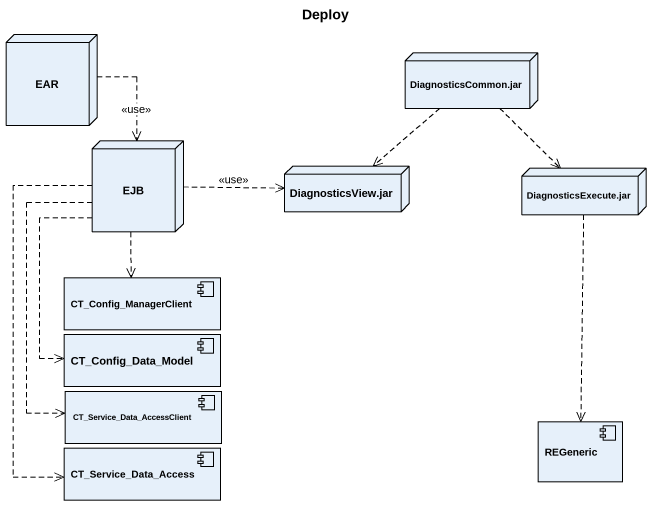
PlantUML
@startuml
title Deploy
node EAR
node "DiagnosticsCommon.jar" as DiagnosticsCommon_jar
node EJB
node "DiagnosticsView.jar" as DiagnosticsView_jar
node "DiagnosticsExecute.jar" as DiagnosticsExecute_jar
component CT_Config_ManagerClient
component CT_Config_Data_Model
component CT_Service_Data_AccessClient
component REGeneric
component CT_Service_Data_Access
EAR ..> EJB : <<use>>
DiagnosticsCommon_jar ..> DiagnosticsView_jar
DiagnosticsCommon_jar ..> DiagnosticsExecute_jar
EJB .right.> DiagnosticsView_jar : <<use>>
EJB ..> CT_Config_ManagerClient
EJB ..> CT_Config_Data_Model
EJB ..> CT_Service_Data_AccessClient
EJB ..> CT_Service_Data_Access
DiagnosticsExecute_jar ..> REGeneric
@enduml
